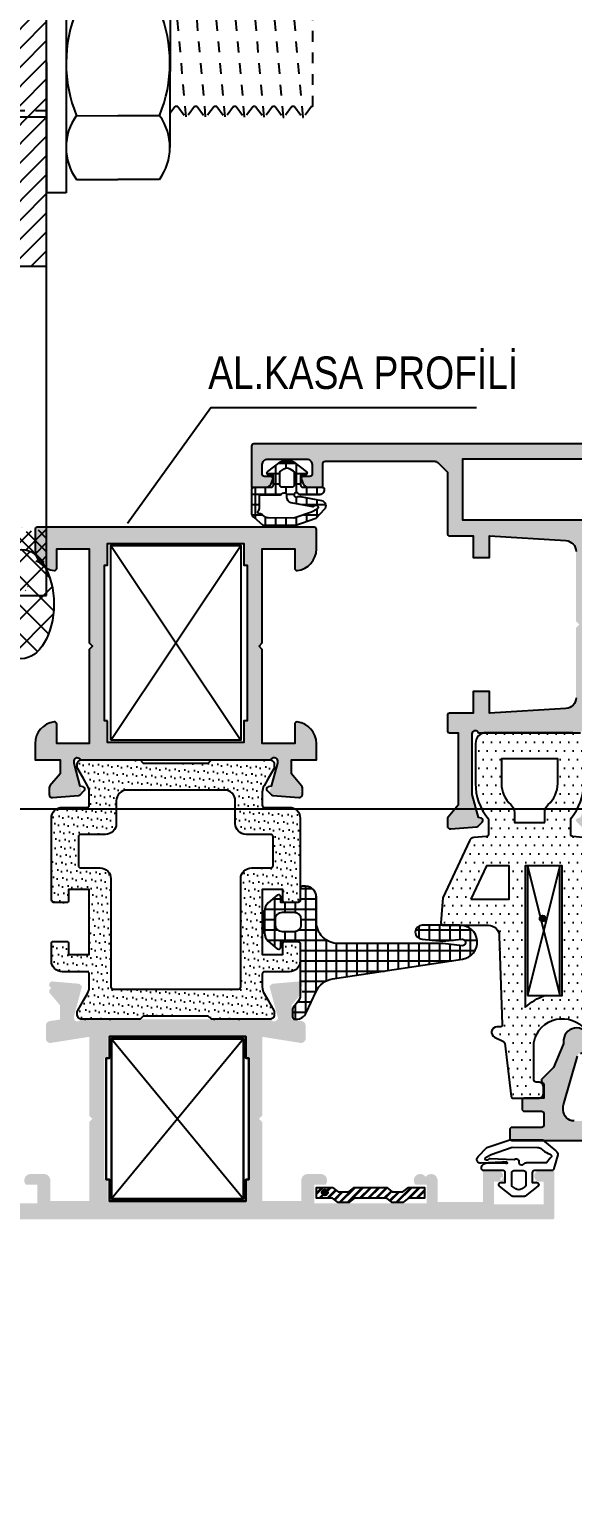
# Model space of a CAD drawing. Header units: inches. Extents: x 21 to 38546, y 13 to 15001.
# Drawn here: x 5855.44 to 5860.46, y 960.72 to 974.29 of the extents above; entities that cross this region are included whole.
import ezdxf

# ---------------------------------------------------------------- set-up
doc = ezdxf.new("R2010")
doc.units = ezdxf.units.IN
doc.header["$MEASUREMENT"] = 0
doc.set_wipeout_variables(frame=1)
doc.linetypes.add('phl_center', pattern=[0.75, 0.4, -0.35])
doc.linetypes.add('phl_thick', pattern=[0])
for name, color, linetype, lineweight in [('Z_MİM_-KM-GLAZ', 8, 'Continuous', 25), ('Z_MİM_-KM-IZO-THERMAL', 8, 'Continuous', 25), ('Z_MİM_-KM-PAINT', 8, 'Continuous', 25), ('Z_MİM_-KM-PATTERN-00', 8, 'Continuous', 25), ('Z_MİM_-KM-PAVEMENT', 8, 'Continuous', 25), ('Z_MİM_-KM-STRS', 8, 'Continuous', 25), ('Z_MİM_-KM-WALL-PLASTER', 8, 'Continuous', 25), ('Z_MİM_1', 8, 'Continuous', 25), ('Z_MİM_aksesuar_k', 8, 'Continuous', 25), ('Z_MİM_ALUMINIUM', 8, 'Continuous', 25), ('Z_MİM_fitiller_k', 8, 'Continuous', 25), ('Z_MİM_hatch_k', 8, 'Continuous', 25), ('Z_MİM_MYM.YAZI', 8, 'Continuous', 25), ('Z_MİM_PROFIL', 8, 'Continuous', 25), ('Z_MİM_projection', 8, 'Continuous', 25), ('Z_MİM_yazı_numara_k', 8, 'Continuous', 25)]:
    doc.layers.add(name, color=color, linetype=linetype, lineweight=lineweight)
doc.styles.get("Standard").update_dxf_attribs({"font": 'arial.ttf'})

# ---------------------------------------------------------------- blocks, each defined once
blk = doc.blocks.new('TRETUVAR')
at = {"layer": 'Z_MİM_-KM-PATTERN-00'}
h = blk.add_hatch(dxfattribs=at)
h.set_pattern_fill('AR-B816', color=256, scale=0.3, angle=90)
h.set_pattern_definition([(90, (21322.77, 490.03), (-60.96, 4e-15), []), (180, (21322.77, 490.03), (-60.96, -60.96), [60.96, -60.96])])
h.paths.add_polyline_path([(22632.772, 2700.032), (19252.772, 2700.032), (19252.772, 2750.032), (19097.772, 2750.032), (19097.772, 2610.032), (22542.772, 2610.032), (22542.772, 2080.13), (22697.772, 2080.13), (22697.772, 1460.13), (22542.772, 1460.13), (22542.772, 980.032), (21222.771, 980.032), (21222.771, 590.032), (20152.772, 590.032), (20152.772, 980.032), (19012.772, 980.032), (19012.775, 1635.031), (18722.771, 1635.031), (18722.772, 2610.032), (18807.772, 2610.032), (18807.772, 2750.032), (18632.772, 2750.032), (18632.771, 1545.031), (18922.774, 1545.031), (18922.771, 890.032), (19882.772, 890.032), (19882.772, 665.017), (20022.751, 665.033), (20022.77, 490.032), (21322.771, 490.032), (21322.771, 890.032), (22632.772, 890.032), (22632.772, 1220.13), (22797.772, 1220.13), (22797.772, 2180.13), (22632.772, 2180.13)])
h.paths.add_polyline_path([(19082.772, 2750.032), (18822.772, 2750.032), (18822.772, 2610.032), (19082.772, 2610.032)], flags=16)
at = {"layer": 'Z_MİM_-KM-PAVEMENT'}
blk.add_lwpolyline([(22542.772, 1460.13), (22542.772, 980.032), (21222.771, 980.032), (21222.771, 590.032), (20152.772, 590.032), (20152.772, 980.032), (19012.772, 980.032), (19012.775, 1635.031), (18722.771, 1635.031), (18722.772, 2610.032), (22542.772, 2610.032), (22542.772, 2080.13), (22697.772, 2080.13), (22697.772, 1460.13)], close=True, dxfattribs=at)
blk = doc.blocks.new('ANK-1')
h = blk.add_hatch()
h.set_pattern_fill('ANSI31', color=256, scale=10)
h.set_pattern_definition([(45, (-331229.2262, -110209.6467), (-0.8838834765, 0.8838834765), [])])
h.paths.add_polyline_path([(60, -99.81), (65, -99.81), (65, -59.81), (60, -59.81)])
for points in [[(65, -130.27), (65, -5)], [(60, -130.27), (65, -130.27)]]:
    blk.add_lwpolyline(points)
blk.add_lwpolyline([(60, -99.81), (65, -99.81), (65, -59.81), (60, -59.81)], close=True)
at = {"layer": 'Z_MİM_projection', "linetype": 'phl_thick'}
for p, q in [((66.82, -73.19, 0), (66.81, -88.83, 0)), ((66.82, -73.19, 0), (66.81, -88.83, 0)), ((76.42, -73.19, 0), (76.41, -88.83, 0)), ((76.42, -73.19, 0), (76.41, -88.83, 0)), ((76.42, -75.05, 0), (76.41, -88.41, 0)), ((76.42, -75.05, 0), (76.41, -88.41, 0)), ((-0.01, -86.01), (65.02, -86.01, 0)), ((-0.01, -86.01), (65.02, -86.01, 0)), ((67.77, -85.89, 0), (71.61, -85.9, 0)), ((67.77, -85.89, 0), (71.61, -85.9, 0)), ((75.46, -85.9, 0), (71.61, -85.9, 0)), ((75.46, -85.9, 0), (71.61, -85.9, 0)), ((67.78, -91.78, 0), (71.61, -91.79, 0)), ((67.78, -91.78, 0), (71.61, -91.79, 0)), ((75.43, -91.79, 0), (71.61, -91.79, 0)), ((75.43, -91.79, 0), (71.61, -91.79, 0))]:
    blk.add_line(p, q, dxfattribs=at)
at = {"layer": 'Z_MİM_projection', "linetype": 'phl_center'}
for p, q in [((77.91, -86.01, 0), (77.02, -76.01, 0)), ((77.91, -86.01, 0), (77.02, -76.01, 0)), ((79.71, -86.01, 0), (78.82, -76.01, 0)), ((79.71, -86.01, 0), (78.82, -76.01, 0)), ((81.51, -86.01, 0), (80.62, -76.01, 0)), ((81.51, -86.01, 0), (80.62, -76.01, 0)), ((83.31, -86.02, 0), (82.42, -76.02, 0)), ((83.31, -86.02, 0), (82.42, -76.02, 0)), ((85.11, -86.02, 0), (84.22, -76.02, 0)), ((85.11, -86.02, 0), (84.22, -76.02, 0)), ((86.91, -86.02, 0), (86.02, -76.02, 0)), ((86.91, -86.02, 0), (86.02, -76.02, 0)), ((88.71, -86.02, 0), (87.82, -76.02, 0)), ((88.71, -86.02, 0), (87.82, -76.02, 0)), ((89.61, -85.05, 0), (89.62, -76.02, 0)), ((-0.01, -85.41), (65.02, -85.41, 0)), ((-0.01, -85.41), (65.02, -85.41, 0)), ((76.89, -85.04, 0), (76.41, -85.69, 0)), ((76.89, -85.04, 0), (76.41, -85.69, 0)), ((77.13, -85.04, 0), (76.89, -85.04, 0)), ((77.13, -85.04, 0), (76.89, -85.04, 0)), ((77.13, -85.04, 0), (77.85, -86.01, 0)), ((77.13, -85.04, 0), (77.85, -86.01, 0)), ((78.69, -85.04, 0), (77.97, -86.01, 0)), ((78.69, -85.04, 0), (77.97, -86.01, 0)), ((78.93, -85.04, 0), (78.69, -85.04, 0)), ((78.93, -85.04, 0), (78.69, -85.04, 0)), ((78.93, -85.04, 0), (79.65, -86.01, 0)), ((78.93, -85.04, 0), (79.65, -86.01, 0)), ((80.49, -85.04, 0), (79.77, -86.01, 0)), ((80.49, -85.04, 0), (79.77, -86.01, 0)), ((80.73, -85.04, 0), (80.49, -85.04, 0)), ((80.73, -85.04, 0), (80.49, -85.04, 0)), ((80.73, -85.04, 0), (81.45, -86.01, 0)), ((80.73, -85.04, 0), (81.45, -86.01, 0)), ((82.29, -85.04, 0), (81.57, -86.01, 0)), ((82.29, -85.04, 0), (81.57, -86.01, 0)), ((82.53, -85.04, 0), (82.29, -85.04, 0)), ((82.53, -85.04, 0), (82.29, -85.04, 0)), ((82.53, -85.04, 0), (83.25, -86.02, 0)), ((82.53, -85.04, 0), (83.25, -86.02, 0)), ((84.09, -85.04, 0), (83.37, -86.02, 0)), ((84.09, -85.04, 0), (83.37, -86.02, 0)), ((84.33, -85.04, 0), (84.09, -85.04, 0)), ((84.33, -85.04, 0), (84.09, -85.04, 0)), ((84.33, -85.04, 0), (85.05, -86.02, 0)), ((84.33, -85.04, 0), (85.05, -86.02, 0)), ((85.89, -85.04, 0), (85.17, -86.02, 0)), ((85.89, -85.04, 0), (85.17, -86.02, 0)), ((86.13, -85.04, 0), (85.89, -85.04, 0)), ((86.13, -85.04, 0), (85.89, -85.04, 0)), ((86.13, -85.04, 0), (86.85, -86.02, 0)), ((86.13, -85.04, 0), (86.85, -86.02, 0)), ((87.69, -85.04, 0), (86.97, -86.02, 0)), ((87.69, -85.04, 0), (86.97, -86.02, 0)), ((87.93, -85.04, 0), (87.69, -85.04, 0)), ((87.93, -85.04, 0), (87.69, -85.04, 0)), ((87.93, -85.04, 0), (88.65, -86.02, 0)), ((87.93, -85.04, 0), (88.65, -86.02, 0)), ((89.49, -85.05, 0), (88.77, -86.02, 0)), ((89.49, -85.05, 0), (88.77, -86.02, 0)), ((89.61, -85.05, 0), (89.49, -85.05, 0)), ((89.61, -85.05, 0), (89.49, -85.05, 0)), ((86.85, -86.02, 0), (86.97, -86.02, 0)), ((86.85, -86.02, 0), (86.97, -86.02, 0)), ((88.65, -86.02, 0), (88.77, -86.02, 0)), ((88.65, -86.02, 0), (88.77, -86.02, 0))]:
    blk.add_line(p, q, dxfattribs=at)
at = {"layer": 'Z_MİM_projection', "linetype": 'phl_thick', "elevation": 205305.12}
blk.add_lwpolyline([(66.82, -93.03), (65.02, -93.03), (65.01, -68.87), (66.81, -68.87)], close=True, dxfattribs=at)
at = {"layer": 'Z_MİM_projection', "linetype": 'phl_thick'}
for centre, radius, start, end in [((79.76, -81.03, 0), 12.94, 157.745, 202.0905), ((79.76, -81.03, 0), 12.94, 157.745, 202.0905), ((63.47, -81.01, 0), 12.94, 337.8218, 22.1673), ((63.47, -81.01, 0), 12.94, 337.8218, 22.1673), ((71.79, -88.83, 0), 4.98, 143.784, 216.3994), ((71.79, -88.83, 0), 4.98, 143.784, 216.3994), ((71.43, -88.83, 0), 4.98, 323.5278, 36.1432), ((71.43, -88.83, 0), 4.98, 323.5278, 36.1432)]:
    blk.add_arc(centre, radius, start, end, dxfattribs=at)
blk = doc.blocks.new('*U220')
blk.add_lwpolyline([(24.57, 0), (0, 0), (-7.68, -10.67)])
blk = doc.blocks.new('-KM-AL1 150_900')
blk.add_wipeout([(151.488, -34.02), (151.726, -15.48), (149.45, -15.45), (149.45, 7.15), (9.45, 7.15), (9.45, -15.45), (7.398, -15.45), (7.567, -34.061)])
h = blk.add_hatch()
h.set_pattern_fill('ANSI31', color=256, scale=0.016667, angle=270, style=0)
h.set_pattern_definition([(45, (59.00231, -105.584917), (0.037417734, -0.037417734), [])])
h.paths.add_polyline_path([(20.788, -34.05), (20.788, -33.95), (20.938, -33.95), (20.988, -33.99), (21.088, -33.99), (21.138, -33.95), (21.438, -33.95), (21.488, -33.99), (21.588, -33.99), (21.638, -33.95), (21.788, -33.95), (21.788, -34.05), (21.638, -34.05), (21.588, -34.09), (21.488, -34.09), (21.438, -34.05), (21.138, -34.05), (21.088, -34.09), (20.988, -34.09), (20.938, -34.05)])
h = blk.add_hatch()
h.set_pattern_fill('ANSI31', color=256, scale=0.016667, angle=90, style=0)
h.set_pattern_definition([(225, (147.39294, 32.41075), (-0.037417734, 0.037417734), [])])
h.paths.add_polyline_path([(20.788, -34.05), (20.788, -33.95), (20.938, -33.95), (20.988, -33.99), (21.088, -33.99), (21.138, -33.95), (21.438, -33.95), (21.488, -33.99), (21.588, -33.99), (21.638, -33.95), (21.788, -33.95), (21.788, -34.05), (21.638, -34.05), (21.588, -34.09), (21.488, -34.09), (21.438, -34.05), (21.138, -34.05), (21.088, -34.09), (20.988, -34.09), (20.938, -34.05)])
at = {"layer": 'Z_MİM_1'}
h = blk.add_hatch(dxfattribs=at)
h.set_pattern_fill('ANSI37', color=256, scale=0.7, style=0)
h.set_pattern_definition([(45, (9420.42966, -13506.5895), (-0.06187184335, 0.06187184335), []), (135, (9420.42966, -13506.5895), (-0.06187184335, -0.06187184335), [])])
edge = h.paths.add_edge_path()
edge.add_line((17.694, -27.851), (17.694, -28.861))
edge.add_line((17.694, -28.861), (17.822, -28.861))
edge.add_ellipse((18.061, -28.556), major_axis=(0, 0.505), ratio=0.594059, start_angle=332.1725, end_angle=501.9143, ccw=False)
edge.add_line((18.261, -28.179), (18.294, -28.157))
edge.add_line((18.294, -28.157), (18.294, -27.851))
edge.add_arc((17.994, -26.68), 1.209, 255.6322, 284.3678, ccw=False)
h = blk.add_hatch(dxfattribs=at)
h.set_pattern_fill('NET', color=256, scale=1.5, angle=45, style=0)
h.set_pattern_definition([(45, (9420.42966, -13506.5895), (-0.1325825215, 0.1325825215), []), (135, (9420.42966, -13506.5895), (-0.1325825215, -0.1325825215), [])])
edge = h.paths.add_edge_path()
edge.add_ellipse((18.061, -28.556), major_axis=(0, 0.505), ratio=0.594059, start_angle=0, end_angle=360)
at = {"layer": 'Z_MİM_fitiller_k'}
h = blk.add_hatch(dxfattribs=at)
h.set_pattern_fill('NET', color=256, scale=0.03, angle=180, style=0)
h.set_pattern_definition([(180, (141.09204, 51.37497), (0, -0.09525), []), (270, (141.09204, 51.37497), (0.09525, 0), [])])
h.paths.add_polyline_path([(22.139, -31.838, 0.938467), (22.114, -31.525), (21.766, -31.525, 1), (21.766, -31.653), (21.956, -31.673), (22.131, -31.655, -1.05449), (22.138, -31.714), (21.955, -31.695, 0.025541), (21.935, -31.694), (20.988, -31.694, -0.414214), (20.788, -31.494), (20.788, -31.264, 0.414214), (20.688, -31.164), (20.658, -31.164, 0.414214), (20.638, -31.184), (20.638, -31.294, -0.392414), (20.619, -31.314, -0.010057), (20.618, -31.315), (20.498, -31.315, -0.079637), (20.491, -31.314), (20.458, -31.314), (20.458, -31.263, 0.612814), (20.426, -31.247), (20.343, -31.318, 0.219402), (20.308, -31.394), (20.308, -31.596, 0.219402), (20.343, -31.672), (20.426, -31.743, 0.612814), (20.458, -31.727), (20.458, -31.676), (20.491, -31.676, -0.07964), (20.498, -31.675), (20.618, -31.675, -0.414214), (20.638, -31.695), (20.638, -32.047, -0.317837), (20.658, -32.075), (20.658, -32.134, -0.175452), (20.651, -32.154), (20.638, -32.169), (20.638, -32.172, -0.175452), (20.614, -32.236), (20.572, -32.287, 0.175452), (20.568, -32.299), (20.568, -32.374, 0.414214), (20.588, -32.394), (20.603, -32.394, 0.293333), (20.693, -32.336), (20.785, -32.137, -0.252372), (20.936, -32.022)])
h.paths.add_polyline_path([(20.583, -31.582), (20.471, -31.582, -0.414213), (20.406, -31.517), (20.406, -31.517), (20.406, -31.473, -0.414214), (20.471, -31.408), (20.583, -31.408, -0.414213), (20.648, -31.473), (20.648, -31.517, -0.414214)], flags=16)
at = {"layer": 'Z_MİM_hatch_k'}
h = blk.add_hatch(color=256, dxfattribs=at)
h.paths.add_polyline_path([(21.998, -29.585, -0.414214), (22.018, -29.565), (22.238, -29.565), (22.238, -29.365), (22.388, -29.365), (22.388, -29.565), (23.094, -29.521, 0.396047), (23.188, -29.421), (23.188, -28.775), (23.218, -28.745), (23.188, -28.715), (23.188, -28.069, 0.396047), (23.094, -27.969), (22.388, -27.925), (22.388, -28.125), (22.238, -28.125), (22.238, -27.925), (22.018, -27.925, -0.414214), (21.998, -27.905), (21.998, -27.336), (21.91, -27.247, 0.200592), (21.882, -27.235), (20.868, -27.235, 0.414214), (20.848, -27.255), (20.848, -27.475), (20.711, -27.475, -0.312902), (20.664, -27.443), (20.649, -27.402, -0.523343), (20.668, -27.375), (20.728, -27.375, 0.414214), (20.748, -27.355), (20.748, -27.265, 0.414214), (20.698, -27.215), (20.338, -27.215, 0.414214), (20.288, -27.265), (20.288, -27.355, 0.414214), (20.308, -27.375), (20.368, -27.375, -0.523343), (20.386, -27.402), (20.371, -27.443, -0.312902), (20.324, -27.475), (20.213, -27.475), (20.188, -27.475), (20.188, -27.095, -0.414214), (20.208, -27.075), (25.118, -27.075, -0.414214), (25.218, -27.175), (25.218, -29.735, -0.414214), (25.198, -29.755), (25.098, -29.755, -0.414214), (25.078, -29.735), (25.078, -29.705), (24.818, -29.705, 0.414214), (24.798, -29.725), (24.798, -30.015, 0.414214), (24.818, -30.035), (25.078, -30.035), (25.078, -29.965, -0.57735), (25.108, -29.948), (25.208, -30.006, -0.267949), (25.218, -30.023), (25.218, -30.075, -0.414214), (25.118, -30.175), (24.048, -30.175, -0.414214), (23.998, -30.125), (23.998, -30.065, -0.414214), (24.048, -30.015), (24.248, -30.015, 0.414214), (24.298, -29.965), (24.298, -29.795, 0.414214), (24.248, -29.745), (23.418, -29.745), (23.418, -30.415), (23.511, -30.527, -0.175452), (23.518, -30.546), (23.518, -30.605, -0.440011), (23.485, -30.635), (23.245, -30.614, -0.176327), (23.232, -30.608), (23.193, -30.569, -0.573146), (23.202, -30.536), (23.231, -30.528), (23.288, -30.315), (23.288, -29.755, 0.843039), (23.229, -29.745), (22.286, -29.745, 0.843039), (22.228, -29.755), (22.228, -30.315), (22.285, -30.528), (22.313, -30.536, -0.573146), (22.322, -30.569), (22.283, -30.608, -0.176327), (22.27, -30.614), (22.03, -30.635, -0.440011), (21.998, -30.605), (21.998, -30.546, -0.175452), (22.005, -30.527), (22.098, -30.415), (22.098, -29.745), (22.018, -29.745, -0.414214), (21.998, -29.725)])
h.paths.add_polyline_path([(25.078, -29.565), (25.078, -27.315), (24.898, -27.315), (24.898, -27.215), (22.138, -27.215), (22.138, -27.775), (23.338, -27.775), (23.388, -27.775), (23.388, -27.925), (23.338, -27.925), (23.338, -28.405), (23.388, -28.445), (23.388, -29.045), (23.338, -29.085), (23.338, -29.515, 0.414214), (23.388, -29.565), (24.248, -29.565, -0.414214), (24.458, -29.775), (24.458, -30.015, 0.414214), (24.478, -30.035), (24.658, -30.035), (24.658, -29.725, -0.414214), (24.818, -29.565)], flags=16)
h = blk.add_hatch(dxfattribs=at)
h.set_pattern_fill('NET', color=256, scale=0.03, angle=180, style=0)
h.set_pattern_definition([(180, (171.1064, -18.0343), (0, -0.09525), []), (270, (171.1064, -18.0343), (0.09525, 0), [])])
h.paths.add_polyline_path([(20.638, -27.56), (20.834, -27.598, -0.594487), (20.861, -27.681), (20.781, -27.765), (20.589, -27.831), (20.297, -27.828), (20.209, -27.752, -0.218314), (20.191, -27.714), (20.191, -27.495, -0.414214), (20.211, -27.475), (20.371, -27.475, 0.414214), (20.391, -27.455), (20.391, -27.365), (20.351, -27.365, -0.715976), (20.339, -27.329), (20.456, -27.239, -0.165518), (20.468, -27.235), (20.565, -27.235, -0.165518), (20.577, -27.239), (20.694, -27.329, -0.715976), (20.681, -27.365), (20.641, -27.365), (20.641, -27.455, 0.414214), (20.661, -27.475), (20.841, -27.475, -0.414214), (20.861, -27.495, -0.414214), (20.811, -27.545), (20.65, -27.545, -0.196262), (20.615, -27.531, 1.871962), (20.609, -27.564, -0.148726)])
h.paths.add_polyline_path([(20.451, -27.455), (20.451, -27.339, -0.255859), (20.461, -27.323), (20.489, -27.304, -0.292354), (20.543, -27.304), (20.572, -27.323, -0.255859), (20.581, -27.339), (20.581, -27.455, -0.414214), (20.561, -27.475), (20.471, -27.475, -0.414214)], flags=16)
h.paths.add_polyline_path([(20.442, -27.545, 0.196262), (20.477, -27.531, -0.664495), (20.511, -27.545), (20.511, -27.566, 0.360529), (20.552, -27.615), (20.751, -27.653, 0.267949), (20.77, -27.646, -1.211391), (20.794, -27.677), (20.742, -27.704), (20.578, -27.761), (20.341, -27.759, -0.177462), (20.309, -27.747), (20.293, -27.732, 0.175046), (20.261, -27.72, -0.629075), (20.25, -27.696, 0.175045), (20.261, -27.664), (20.261, -27.545)], flags=16)
h = blk.add_hatch(dxfattribs=at)
h.set_pattern_fill('DOTS', color=256, scale=0.05, angle=180, style=0)
h.set_pattern_definition([(180, (147.17582, 41.39301), (-0.0396875, -0.079375), [0, -0.079375])])
h.paths.add_polyline_path([(23.258, -29.845, 0.414214), (23.158, -29.745), (22.358, -29.745, 0.414214), (22.258, -29.845), (22.258, -30.215, 0.178739), (22.378, -30.54), (22.378, -30.704), (22.243, -30.715, 0.267949), (22.202, -30.744), (21.955, -31.272), (21.939, -31.504, 0.434812), (21.959, -31.525), (22.474, -31.525), (22.477, -31.618, -0.017432), (22.478, -31.625), (22.506, -32.443, -0.450467), (22.486, -32.465), (22.456, -32.465, 0.791418), (22.434, -32.56), (22.526, -32.606), (22.588, -33.108, 0.378866), (22.608, -33.125), (22.838, -33.125, 1.732051), (22.794, -33.05, -0.300347), (22.798, -32.995), (22.798, -32.702, -0.891613), (23.311, -32.554), (23.226, -32.849, 0.810647), (23.33, -32.904), (23.474, -32.732, 0.176327), (23.498, -32.667), (23.498, -32.265), (23.298, -32.265), (23.298, -30.763, 0.388879), (23.252, -30.714), (23.138, -30.704), (23.138, -30.54, 0.178739), (23.258, -30.215)])
h.paths.add_polyline_path([(22.898, -30.575), (22.898, -30.434, 0.255924), (23.018, -30.215), (23.018, -29.985), (22.498, -29.985), (22.498, -30.215, 0.255924), (22.618, -30.434), (22.618, -30.575)], flags=16)
h.paths.add_polyline_path([(23.058, -30.975), (23.058, -32.175), (22.9, -32.175, 0.105295), (22.718, -32.284), (22.718, -30.975)], flags=16)
h.paths.add_polyline_path([(22.568, -30.975), (22.568, -31.285), (22.214, -31.285), (22.359, -30.975)], flags=16)
h = blk.add_hatch(dxfattribs=at)
h.set_pattern_fill('DOTS', color=256, scale=0.05, angle=240, style=0)
h.set_pattern_definition([(240, (578.50412, 28.59461), (0.048897016, -0.074057883), [0, -0.079375])])
h.paths.add_polyline_path([(20.394, -30.079, 0.131652), (20.398, -30.064), (20.398, -30.035, 0.414214), (20.358, -29.995), (19.818, -29.995), (19.788, -30.025), (19.188, -30.025), (19.158, -29.995), (18.618, -29.995, 0.414214), (18.578, -30.035), (18.578, -30.064, 0.131652), (18.582, -30.079), (18.637, -30.175), (18.672, -30.235, -0.131652), (18.688, -30.295), (18.688, -30.415, -0.414214), (18.668, -30.435), (18.438, -30.435, 0.414214), (18.338, -30.535), (18.338, -31.28, 0.236068), (18.358, -31.315), (18.478, -31.315, 0.414214), (18.498, -31.295), (18.498, -31.195), (18.688, -31.195), (18.688, -31.495), (18.688, -31.795), (18.498, -31.795), (18.498, -31.695, 0.414214), (18.478, -31.675), (18.358, -31.675, 0.414214), (18.338, -31.695), (18.338, -31.855, 0.414214), (18.438, -31.955), (18.668, -31.955, -0.414214), (18.688, -31.975), (18.688, -32.096, -0.131652), (18.672, -32.156), (18.637, -32.215), (18.582, -32.312, 0.131652), (18.578, -32.327), (18.578, -32.355, 0.414214), (18.618, -32.395), (19.158, -32.395), (19.188, -32.365), (19.788, -32.365), (19.818, -32.395), (20.358, -32.395, 0.414214), (20.398, -32.355), (20.398, -32.327, 0.131652), (20.394, -32.312), (20.338, -32.215), (20.304, -32.156, -0.131652), (20.288, -32.096), (20.288, -31.975, -0.414214), (20.308, -31.955), (20.538, -31.955, 0.414214), (20.638, -31.855), (20.638, -31.695, 0.414214), (20.618, -31.675), (20.498, -31.675, 0.414214), (20.478, -31.695), (20.478, -31.795), (20.288, -31.795), (20.288, -31.495), (20.288, -31.195), (20.478, -31.195), (20.478, -31.295, 0.414214), (20.498, -31.315), (20.618, -31.315, 0.236068), (20.638, -31.28), (20.638, -30.535, 0.414214), (20.538, -30.435), (20.308, -30.435, -0.414214), (20.288, -30.415), (20.288, -30.295, -0.131652), (20.304, -30.235), (20.338, -30.175)])
h.paths.add_polyline_path([(19.938, -30.275, -0.414214), (20.038, -30.375), (20.038, -30.585, 0.414214), (20.138, -30.685), (20.368, -30.685, -0.414214), (20.388, -30.705), (20.388, -30.975, -0.414214), (20.368, -30.995), (20.188, -30.995, 0.414214), (20.088, -31.095), (20.088, -32.095, -0.414214), (20.068, -32.115), (18.908, -32.115, -0.414214), (18.888, -32.095), (18.888, -31.095, 0.414214), (18.788, -30.995), (18.608, -30.995, -0.414214), (18.588, -30.975), (18.588, -30.705, -0.414214), (18.608, -30.685), (18.838, -30.685, 0.414214), (18.938, -30.585), (18.938, -30.375, -0.414214), (19.038, -30.275)], flags=16)
h = blk.add_hatch(dxfattribs=at)
h.set_pattern_fill('DOTS', color=256, scale=0.05, angle=60, style=0)
h.set_pattern_definition([(60, (-372.10887, -101.76878), (-0.048897016, 0.074057883), [0, -0.079375])])
h.paths.add_polyline_path([(20.394, -30.079, 0.131652), (20.398, -30.064), (20.398, -30.035, 0.414214), (20.358, -29.995), (19.818, -29.995), (19.788, -30.025), (19.188, -30.025), (19.158, -29.995), (18.618, -29.995, 0.414214), (18.578, -30.035), (18.578, -30.064, 0.131652), (18.582, -30.079), (18.637, -30.175), (18.672, -30.235, -0.131652), (18.688, -30.295), (18.688, -30.415, -0.414214), (18.668, -30.435), (18.438, -30.435, 0.414214), (18.338, -30.535), (18.338, -31.28, 0.236068), (18.358, -31.315), (18.478, -31.315, 0.414214), (18.498, -31.295), (18.498, -31.195), (18.688, -31.195), (18.688, -31.495), (18.688, -31.795), (18.498, -31.795), (18.498, -31.695, 0.414214), (18.478, -31.675), (18.358, -31.675, 0.414214), (18.338, -31.695), (18.338, -31.855, 0.414214), (18.438, -31.955), (18.668, -31.955, -0.414214), (18.688, -31.975), (18.688, -32.096, -0.131652), (18.672, -32.156), (18.637, -32.215), (18.582, -32.312, 0.131652), (18.578, -32.327), (18.578, -32.355, 0.414214), (18.618, -32.395), (19.158, -32.395), (19.188, -32.365), (19.788, -32.365), (19.818, -32.395), (20.358, -32.395, 0.414214), (20.398, -32.355), (20.398, -32.327, 0.131652), (20.394, -32.312), (20.338, -32.215), (20.304, -32.156, -0.131652), (20.288, -32.096), (20.288, -31.975, -0.414214), (20.308, -31.955), (20.538, -31.955, 0.414214), (20.638, -31.855), (20.638, -31.695, 0.414214), (20.618, -31.675), (20.498, -31.675, 0.414214), (20.478, -31.695), (20.478, -31.795), (20.288, -31.795), (20.288, -31.495), (20.288, -31.195), (20.478, -31.195), (20.478, -31.295, 0.414214), (20.498, -31.315), (20.618, -31.315, 0.236068), (20.638, -31.28), (20.638, -30.535, 0.414214), (20.538, -30.435), (20.308, -30.435, -0.414214), (20.288, -30.415), (20.288, -30.295, -0.131652), (20.304, -30.235), (20.338, -30.175)])
h.paths.add_polyline_path([(19.938, -30.275, -0.414214), (20.038, -30.375), (20.038, -30.585, 0.414214), (20.138, -30.685), (20.368, -30.685, -0.414214), (20.388, -30.705), (20.388, -30.975, -0.414214), (20.368, -30.995), (20.188, -30.995, 0.414214), (20.088, -31.095), (20.088, -32.095, -0.414214), (20.068, -32.115), (18.908, -32.115, -0.414214), (18.888, -32.095), (18.888, -31.095, 0.414214), (18.788, -30.995), (18.608, -30.995, -0.414214), (18.588, -30.975), (18.588, -30.705, -0.414214), (18.608, -30.685), (18.838, -30.685, 0.414214), (18.938, -30.585), (18.938, -30.375, -0.414214), (19.038, -30.275)], flags=16)
at = {"layer": 'Z_MİM_PROFIL'}
h = blk.add_hatch(color=256, dxfattribs=at)
h.paths.add_polyline_path([(18.208, -27.845, 0.414214), (18.188, -27.865), (18.188, -28.046, 0.381966), (18.365, -28.245, 0.447214), (18.388, -28.225), (18.388, -28.045), (18.688, -28.045), (18.688, -28.915), (18.718, -28.945), (18.688, -28.975), (18.688, -29.845), (18.388, -29.845), (18.388, -29.665, 0.447214), (18.365, -29.645, 0.381966), (18.188, -29.844), (18.188, -29.995), (18.418, -29.995), (18.418, -30.125), (18.325, -30.237, 0.697699), (18.353, -30.286, 1.138359), (18.35, -30.345), (18.59, -30.324, 0.176327), (18.603, -30.318), (18.621, -30.3), (18.54, -29.995), (18.549, -29.995, -0.707107), (18.606, -29.995), (19.488, -29.995), (20.369, -29.995, -0.843039), (20.428, -30.005), (20.428, -30.025), (20.354, -30.3), (20.372, -30.318, 0.176327), (20.385, -30.324), (20.625, -30.345, 1.138359), (20.623, -30.286, 0.697699), (20.651, -30.237), (20.558, -30.125), (20.558, -29.995), (20.788, -29.995), (20.788, -29.844, 0.381966), (20.61, -29.645, 0.447214), (20.588, -29.665), (20.588, -29.845), (20.288, -29.845), (20.288, -28.975), (20.258, -28.945), (20.288, -28.915), (20.288, -28.045), (20.588, -28.045), (20.588, -28.225, 0.447214), (20.61, -28.245, 0.381966), (20.788, -28.046), (20.788, -27.865, 0.414214), (20.768, -27.845), (19.488, -27.845)])
h.paths.add_polyline_path([(18.858, -29.835), (19.488, -29.835), (20.118, -29.835), (20.118, -29.635), (20.148, -29.635), (20.148, -28.195), (20.118, -28.195), (20.118, -27.995), (19.488, -27.995), (18.858, -27.995), (18.858, -28.195), (18.828, -28.195), (18.828, -29.635), (18.858, -29.635)], flags=16)
h = blk.add_hatch(color=256, dxfattribs=at)
h.paths.add_polyline_path([(18.208, -27.845, 0.414214), (18.188, -27.865), (18.188, -28.046, 0.381966), (18.365, -28.245, 0.447214), (18.388, -28.225), (18.388, -28.045), (18.688, -28.045), (18.688, -28.915), (18.718, -28.945), (18.688, -28.975), (18.688, -29.845), (18.388, -29.845), (18.388, -29.665, 0.447214), (18.365, -29.645, 0.381966), (18.188, -29.844), (18.188, -29.995), (18.418, -29.995), (18.418, -30.125), (18.325, -30.237, 0.697699), (18.353, -30.286, 1.138359), (18.35, -30.345), (18.59, -30.324, 0.176327), (18.603, -30.318), (18.621, -30.3), (18.54, -29.995), (18.549, -29.995, -0.707107), (18.606, -29.995), (19.488, -29.995), (20.369, -29.995, -0.843039), (20.428, -30.005), (20.428, -30.025), (20.354, -30.3), (20.372, -30.318, 0.176327), (20.385, -30.324), (20.625, -30.345, 1.138359), (20.623, -30.286, 0.697699), (20.651, -30.237), (20.558, -30.125), (20.558, -29.995), (20.788, -29.995), (20.788, -29.844, 0.381966), (20.61, -29.645, 0.447214), (20.588, -29.665), (20.588, -29.845), (20.288, -29.845), (20.288, -28.975), (20.258, -28.945), (20.288, -28.915), (20.288, -28.045), (20.588, -28.045), (20.588, -28.225, 0.447214), (20.61, -28.245, 0.381966), (20.788, -28.046), (20.788, -27.865, 0.414214), (20.768, -27.845), (19.488, -27.845)])
h.paths.add_polyline_path([(18.858, -29.835), (19.488, -29.835), (20.118, -29.835), (20.118, -29.635), (20.148, -29.635), (20.148, -28.195), (20.118, -28.195), (20.118, -27.995), (19.488, -27.995), (18.858, -27.995), (18.858, -28.195), (18.828, -28.195), (18.828, -29.635), (18.858, -29.635)], flags=16)
h = blk.add_hatch(color=256, dxfattribs=at)
h.paths.add_polyline_path([(20.369, -32.395), (19.488, -32.395), (18.606, -32.395, -0.843039), (18.548, -32.385), (18.548, -32.365), (18.621, -32.091), (18.603, -32.072, 0.176327), (18.59, -32.066), (18.35, -32.045, 1.138359), (18.353, -32.105, 0.697699), (18.325, -32.154), (18.418, -32.265), (18.418, -32.397), (18.321, -32.412, 0.368919), (18.288, -32.452), (18.288, -32.573, 0.461006), (18.334, -32.613), (18.688, -32.557), (18.688, -33.285), (18.718, -33.315), (18.688, -33.345), (18.688, -34.075), (18.328, -34.075), (18.328, -33.885, 0.414214), (18.268, -33.825), (18.148, -33.825, 0.648232), (18.103, -33.925), (18.208, -33.925), (18.208, -34.095), (17.168, -34.095), (17.168, -33.925), (17.272, -33.925, 1.074745), (17.178, -33.852, 0.742955), (17.068, -33.885), (17.068, -34.085), (16.648, -34.085), (16.648, -33.795), (16.511, -33.795, 0.746966), (16.484, -33.887, -0.236898), (16.468, -33.895), (16.548, -33.895), (16.548, -34.105), (16.088, -34.105), (16.088, -33.895), (16.168, -33.895, 4.221222), (16.152, -33.887, 0.746966), (16.124, -33.795), (15.988, -33.795), (15.988, -34.225, 0.414214), (16.008, -34.245), (22.968, -34.245, 0.414214), (22.988, -34.225), (22.988, -33.795), (22.851, -33.795, 0.746966), (22.824, -33.887, -0.236898), (22.808, -33.895), (22.888, -33.895), (22.888, -34.105), (22.428, -34.105), (22.428, -33.895), (22.508, -33.895, 4.221222), (22.492, -33.887, 0.746966), (22.464, -33.795), (22.328, -33.795), (22.328, -34.085), (21.908, -34.085), (21.908, -33.885, 0.742955), (21.798, -33.852, 1.074745), (21.703, -33.925), (21.808, -33.925), (21.808, -34.095), (20.768, -34.095), (20.768, -33.925), (20.872, -33.925, 0.648232), (20.828, -33.825), (20.708, -33.825, 0.414214), (20.648, -33.885), (20.648, -34.075), (20.288, -34.075), (20.288, -33.345), (20.258, -33.315), (20.288, -33.285), (20.288, -32.557), (20.641, -32.613, 0.461006), (20.688, -32.573), (20.688, -32.452, 0.368919), (20.654, -32.412), (20.558, -32.397), (20.558, -32.265), (20.651, -32.154, 0.697699), (20.623, -32.105, 1.138359), (20.625, -32.045), (20.385, -32.066, 0.176327), (20.372, -32.072), (20.354, -32.091), (20.436, -32.395), (20.426, -32.395, -0.707107)])
h.paths.add_polyline_path([(20.118, -32.555), (20.118, -32.755), (20.148, -32.755), (20.148, -33.875), (20.118, -33.875), (20.118, -34.075), (19.488, -34.075), (18.858, -34.075), (18.858, -33.875), (18.828, -33.875), (18.828, -32.755), (18.858, -32.755), (18.858, -32.555), (19.488, -32.555)], flags=16)
blk.add_hatch(color=256, dxfattribs=at).paths.add_polyline_path([(23.725, -33.975), (23.488, -34.211, 0.668179), (23.502, -34.245), (25.189, -34.245, 0.414214), (25.209, -34.225), (25.209, -33.055), (25.073, -33.055, 0.479475), (25.024, -33.116, 0.732886), (25.055, -33.161, -0.684518), (25.089, -33.176), (25.079, -33.365), (24.799, -33.365, -0.315299), (24.705, -33.299), (24.662, -33.182, -0.520567), (24.681, -33.155), (24.729, -33.155, 0.523343), (24.748, -33.128, 0.743381), (24.686, -33.055), (24.559, -33.055, 0.520567), (24.512, -33.122), (24.604, -33.374, 0.315299), (24.792, -33.505), (25.072, -33.505), (25.045, -34.018, -0.39896), (24.995, -34.065), (24.451, -34.065, -0.616747), (24.411, -33.985, 0.084286), (24.454, -33.9, 0.199477), (24.451, -33.862, 0.563498), (24.343, -33.729, 0.572963), (24.297, -33.78, -2.811597), (24.171, -33.696, 0.341999), (24.206, -33.662, 0.6163), (24.122, -33.547, 0.159853), (23.975, -33.635, -0.693564), (23.905, -33.608), (23.905, -33.591, 0.198912), (23.875, -33.521), (23.719, -33.365, 0.198942), (23.648, -33.335), (23.169, -33.335, -0.414217), (23.069, -33.235), (23.069, -33.199), (23.208, -32.714, 2.49922), (23.075, -32.616), (22.98, -32.84), (22.873, -32.946, 0.414214), (22.873, -32.975), (22.889, -32.99), (22.889, -33.125), (22.709, -33.125, 0.41418), (22.689, -33.145), (22.689, -33.225, 0.414214), (22.709, -33.245), (22.889, -33.245), (22.889, -33.395), (22.595, -33.395, 0.414214), (22.575, -33.415), (22.575, -33.495, 0.414214), (22.595, -33.515), (23.615, -33.515), (23.725, -33.625), (23.725, -33.794), (23.746, -33.815), (23.725, -33.836)])
at = {"layer": 'Z_MİM_yazı_numara_k'}
h = blk.add_hatch(dxfattribs=at)
h.set_pattern_fill('LINE', color=256, scale=0.0375, angle=225, style=0)
h.set_pattern_definition([(225, (27.84275, -38.652608), (0.003314563, -0.003314563), [])])
edge = h.paths.add_edge_path()
edge.add_arc((22.879, -31.463), 0.0271, 0, 360)
h = blk.add_hatch(dxfattribs=at)
h.set_pattern_fill('LINE', color=256, scale=0.0375, angle=225, style=0)
h.set_pattern_definition([(225, (29.855931, -36.1200734), (0.003314563, -0.003314563), [])])
edge = h.paths.add_edge_path()
edge.add_arc((20.866, -33.996), 0.0271, 0, 360)
h = blk.add_hatch(dxfattribs=at)
h.set_pattern_fill('LINE', color=256, scale=0.0375, angle=45, style=0)
h.set_pattern_definition([(45, (176.539321, -37.0540915), (-0.00331456304, 0.00331456304), [])])
edge = h.paths.add_edge_path()
edge.add_arc((20.866, -33.996), 0.0271, 0, 360)
for points in [[(20.358, -29.995, -0.414214), (20.398, -30.035), (20.398, -30.064, -0.131652), (20.394, -30.079), (20.338, -30.175), (20.304, -30.235, 0.131652), (20.288, -30.295), (20.288, -30.415, 0.414214), (20.308, -30.435), (20.538, -30.435, -0.414214), (20.638, -30.535), (20.638, -31.28, -0.236068), (20.618, -31.315), (20.498, -31.315, -0.414214), (20.478, -31.295), (20.478, -31.195), (20.288, -31.195), (20.288, -31.495), (20.288, -31.795), (20.478, -31.795), (20.478, -31.695, -0.414214), (20.498, -31.675), (20.618, -31.675, -0.414214), (20.638, -31.695), (20.638, -31.855, -0.414214), (20.538, -31.955), (20.308, -31.955, 0.414214), (20.288, -31.975), (20.288, -32.096, 0.131652), (20.304, -32.156), (20.338, -32.215), (20.394, -32.312, -0.131652), (20.398, -32.327), (20.398, -32.355, -0.414214), (20.358, -32.395), (19.818, -32.395), (19.788, -32.365), (19.188, -32.365), (19.158, -32.395), (18.618, -32.395, -0.414214), (18.578, -32.355), (18.578, -32.327, -0.131652), (18.582, -32.312), (18.637, -32.215), (18.672, -32.156, 0.131652), (18.688, -32.096), (18.688, -31.975, 0.414214), (18.668, -31.955), (18.438, -31.955, -0.414214), (18.338, -31.855), (18.338, -31.695, -0.414214), (18.358, -31.675), (18.478, -31.675, -0.414214), (18.498, -31.695), (18.498, -31.795), (18.688, -31.795), (18.688, -31.495), (18.688, -31.195), (18.498, -31.195), (18.498, -31.295, -0.414214), (18.478, -31.315), (18.358, -31.315, -0.236068), (18.338, -31.28), (18.338, -30.535, -0.414214), (18.438, -30.435), (18.668, -30.435, 0.414214), (18.688, -30.415), (18.688, -30.295, 0.131652), (18.672, -30.235), (18.637, -30.175), (18.582, -30.079, -0.131652), (18.578, -30.064), (18.578, -30.035, -0.414214), (18.618, -29.995), (19.158, -29.995), (19.188, -30.025), (19.788, -30.025), (19.818, -29.995)], [(20.138, -30.685, -0.414214), (20.038, -30.585), (20.038, -30.375, 0.414214), (19.938, -30.275), (19.038, -30.275, 0.414214), (18.938, -30.375), (18.938, -30.585, -0.414214), (18.838, -30.685), (18.608, -30.685, 0.414214), (18.588, -30.705), (18.588, -30.975, 0.414214), (18.608, -30.995), (18.788, -30.995, -0.414214), (18.888, -31.095), (18.888, -32.095, 0.414214), (18.908, -32.115), (20.068, -32.115, 0.414214), (20.088, -32.095), (20.088, -31.095, -0.414214), (20.188, -30.995), (20.368, -30.995, 0.414214), (20.388, -30.975), (20.388, -30.705, 0.414214), (20.368, -30.685)]]:
    blk.add_lwpolyline(points, format="xyb", close=True)
for points in [[(20.134, -33.875), (20.164, -33.875), (20.164, -32.755), (20.134, -32.755), (20.134, -32.555), (19.504, -32.555), (18.874, -32.555), (18.874, -32.755), (18.844, -32.755), (18.844, -33.875), (18.874, -33.875), (18.874, -34.075), (19.504, -34.075), (20.134, -34.075)], [(21.138, -34.05), (21.088, -34.09), (20.988, -34.09), (20.938, -34.05), (20.788, -34.05), (20.788, -33.95), (20.938, -33.95), (20.988, -33.99), (21.088, -33.99), (21.138, -33.95), (21.438, -33.95), (21.488, -33.99), (21.588, -33.99), (21.638, -33.95), (21.788, -33.95), (21.788, -34.05), (21.638, -34.05), (21.588, -34.09), (21.488, -34.09), (21.438, -34.05)], [(21.138, -34.05), (21.088, -34.09), (20.988, -34.09), (20.938, -34.05), (20.788, -34.05), (20.788, -33.95), (20.938, -33.95), (20.988, -33.99), (21.088, -33.99), (21.138, -33.95), (21.438, -33.95), (21.488, -33.99), (21.588, -33.99), (21.638, -33.95), (21.788, -33.95), (21.788, -34.05), (21.638, -34.05), (21.588, -34.09), (21.488, -34.09), (21.438, -34.05)]]:
    blk.add_lwpolyline(points, close=True)
at = {"layer": 'Z_MİM_1'}
blk.add_line((18.194, -28.157), (18.261, -28.179), dxfattribs=at)
blk.add_line((18.194, -28.157), (18.261, -28.179), dxfattribs=at)
blk.add_ellipse((18.061, -28.556), major_axis=(0, 0.505), ratio=0.594059, dxfattribs=at)
at = {"layer": 'Z_MİM_aksesuar_k'}
for p, q in [((18.888, -29.815), (20.088, -28.015)), ((18.888, -28.015), (20.088, -29.815)), ((18.888, -29.815), (20.088, -28.015)), ((18.888, -28.015), (20.088, -29.815)), ((22.738, -30.975), (23.038, -32.175)), ((23.038, -30.975), (22.738, -32.175)), ((20.114, -32.575), (18.894, -34.055)), ((18.894, -32.575), (20.114, -34.055)), ((18.894, -32.575), (20.114, -34.055)), ((20.114, -32.575), (18.894, -34.055)), ((20.114, -32.575), (18.894, -34.055)), ((18.894, -32.575), (20.114, -34.055))]:
    blk.add_line(p, q, dxfattribs=at)
for points in [[(18.888, -29.815), (18.888, -28.015), (20.088, -28.015), (20.088, -29.815)], [(18.888, -29.815), (18.888, -28.015), (20.088, -28.015), (20.088, -29.815)], [(22.738, -32.175), (23.038, -32.175), (23.038, -30.975), (22.738, -30.975)], [(18.894, -32.575), (20.114, -32.575), (20.114, -34.055), (18.894, -34.055)], [(20.114, -32.575), (18.894, -32.575), (18.894, -34.055), (20.114, -34.055)], [(18.894, -32.575), (20.114, -32.575), (20.114, -34.055), (18.894, -34.055)]]:
    blk.add_lwpolyline(points, close=True, dxfattribs=at)
at = {"layer": 'Z_MİM_ALUMINIUM', "elevation": 0.002}
blk.add_lwpolyline([(16.713, -30.45), (142.175, -30.45)], dxfattribs=at)
at = {"layer": 'Z_MİM_fitiller_k'}
for points in [[(20.391, -27.455), (20.391, -27.365), (20.351, -27.365, -0.715976), (20.339, -27.329), (20.456, -27.239, -0.165518), (20.468, -27.235), (20.565, -27.235, -0.165518), (20.577, -27.239), (20.694, -27.329, -0.715976), (20.681, -27.365), (20.641, -27.365), (20.641, -27.455, 0.414214), (20.661, -27.475), (20.841, -27.475, -0.414214), (20.861, -27.495, -0.414214), (20.811, -27.545), (20.65, -27.545, -0.196262), (20.615, -27.531, 1.871962), (20.609, -27.564, -0.148078), (20.638, -27.56, -0.000634), (20.638, -27.56), (20.834, -27.598, -0.594487), (20.861, -27.681), (20.781, -27.765), (20.589, -27.831), (20.297, -27.828), (20.209, -27.752, -0.218314), (20.191, -27.714), (20.191, -27.495, -0.414214), (20.211, -27.475), (20.371, -27.475, 0.414214)], [(20.489, -27.304, -0.292354), (20.543, -27.304), (20.572, -27.323, -0.255859), (20.581, -27.339), (20.581, -27.455, -0.414214), (20.561, -27.475), (20.471, -27.475, -0.414214), (20.451, -27.455), (20.451, -27.339, -0.255859), (20.461, -27.323)], [(20.794, -27.677), (20.742, -27.704), (20.578, -27.761), (20.341, -27.759, -0.177462), (20.309, -27.747), (20.293, -27.732, 0.175046), (20.261, -27.72, -0.629806), (20.25, -27.696, 0.000523), (20.25, -27.696, 0.175045), (20.261, -27.664), (20.261, -27.545), (20.442, -27.545, 0.196262), (20.477, -27.531, -0.664495), (20.511, -27.545), (20.511, -27.566, 0.360529), (20.552, -27.615), (20.751, -27.653, 0.267949), (20.77, -27.646, -1.211391)], [(21.766, -31.653), (21.956, -31.673), (22.131, -31.655, -1.05449), (22.138, -31.714), (21.956, -31.695, 0.026186), (21.935, -31.694), (20.988, -31.694, -0.414214), (20.788, -31.494), (20.788, -31.264, 0.414214), (20.688, -31.164), (20.658, -31.164, 0.414214), (20.638, -31.184), (20.638, -31.294, -0.414214), (20.618, -31.314), (20.458, -31.314), (20.458, -31.263, 0.612814), (20.426, -31.247), (20.343, -31.318, 0.219402), (20.308, -31.394), (20.308, -31.596, 0.219402), (20.343, -31.672), (20.426, -31.743, 0.612814), (20.458, -31.727), (20.458, -31.676), (20.618, -31.676, -0.414214), (20.638, -31.696), (20.638, -32.172, -0.175452), (20.614, -32.236), (20.572, -32.287, 0.175452), (20.568, -32.299), (20.568, -32.374, 0.414214), (20.588, -32.394), (20.603, -32.394, 0.293333), (20.693, -32.336), (20.785, -32.137, -0.252372), (20.936, -32.022), (22.139, -31.838, 0.938467), (22.114, -31.525), (21.766, -31.525, 1)], [(20.406, -31.517), (20.406, -31.517, 0.414213), (20.471, -31.582), (20.583, -31.582, 0.414214), (20.648, -31.517), (20.648, -31.473, 0.414213), (20.583, -31.408), (20.471, -31.408, 0.414214), (20.406, -31.473)], [(20.406, -31.517), (20.406, -31.517, 0.414213), (20.471, -31.582), (20.583, -31.582, 0.414214), (20.648, -31.517), (20.648, -31.473, 0.414213), (20.583, -31.408), (20.471, -31.408, 0.414214), (20.406, -31.473)], [(22.783, -33.813), (22.783, -33.903), (22.823, -33.903, -0.715976), (22.835, -33.939), (22.718, -34.029, -0.165518), (22.706, -34.033), (22.609, -34.033, -0.165518), (22.597, -34.029), (22.48, -33.939, -0.715976), (22.493, -33.903), (22.533, -33.903), (22.533, -33.813, 0.414214), (22.513, -33.793), (22.333, -33.793, -0.414214), (22.313, -33.773, -0.414214), (22.363, -33.723), (22.539, -33.726, 0.117448), (22.554, -33.723, 0.400605), (22.536, -33.715, 0.053856), (22.506, -33.715, -0.000634), (22.506, -33.715), (22.31, -33.726, -0.770223), (22.283, -33.664), (22.363, -33.58), (22.585, -33.506), (22.877, -33.509), (23.002, -33.611, -0.218314), (23.019, -33.649), (22.983, -33.773, -0.414214), (22.963, -33.793), (22.803, -33.793, 0.414214)], [(22.783, -33.813), (22.783, -33.903), (22.823, -33.903, -0.715976), (22.835, -33.939), (22.718, -34.029, -0.165518), (22.706, -34.033), (22.609, -34.033, -0.165518), (22.597, -34.029), (22.48, -33.939, -0.715976), (22.493, -33.903), (22.533, -33.903), (22.533, -33.813, 0.414214), (22.513, -33.793), (22.333, -33.793, -0.414214), (22.313, -33.773, -0.414214), (22.363, -33.723), (22.539, -33.726, 0.117448), (22.554, -33.723, 0.400605), (22.536, -33.715, 0.053856), (22.506, -33.715, -0.000634), (22.506, -33.715), (22.31, -33.726, -0.770223), (22.283, -33.664), (22.363, -33.58), (22.585, -33.506), (22.877, -33.509), (23.002, -33.611, -0.218314), (23.019, -33.649), (22.983, -33.773, -0.414214), (22.963, -33.793), (22.803, -33.793, 0.414214)], [(22.357, -33.671), (22.403, -33.646), (22.596, -33.577), (22.832, -33.579, -0.177462), (22.865, -33.591), (22.881, -33.605, 0.076022), (22.949, -33.643, -0.346278), (22.96, -33.668, 0.000523), (22.96, -33.668, 0.025659), (22.949, -33.679), (22.913, -33.723), (22.732, -33.723, 0.196262), (22.697, -33.737, -0.664495), (22.663, -33.723), (22.663, -33.702, 0.376032), (22.616, -33.694), (22.395, -33.684, 0.219372), (22.374, -33.69, -1.523096)], [(22.357, -33.671), (22.403, -33.646), (22.596, -33.577), (22.832, -33.579, -0.177462), (22.865, -33.591), (22.881, -33.605, 0.076022), (22.949, -33.643, -0.346278), (22.96, -33.668, 0.000523), (22.96, -33.668, 0.025659), (22.949, -33.679), (22.913, -33.723), (22.732, -33.723, 0.196262), (22.697, -33.737, -0.664495), (22.663, -33.723), (22.663, -33.702, 0.376032), (22.616, -33.694), (22.395, -33.684, 0.219372), (22.374, -33.69, -1.523096)], [(22.685, -33.964, -0.292354), (22.631, -33.964), (22.602, -33.945, -0.255859), (22.593, -33.929), (22.593, -33.813, -0.414214), (22.613, -33.793), (22.703, -33.793, -0.414214), (22.723, -33.813), (22.723, -33.929, -0.255859), (22.713, -33.945)], [(22.685, -33.964, -0.292354), (22.631, -33.964), (22.602, -33.945, -0.255859), (22.593, -33.929), (22.593, -33.813, -0.414214), (22.613, -33.793), (22.703, -33.793, -0.414214), (22.723, -33.813), (22.723, -33.929, -0.255859), (22.713, -33.945)]]:
    blk.add_lwpolyline(points, format="xyb", close=True, dxfattribs=at)
at = {"layer": 'Z_MİM_hatch_k'}
for points in [[(25.118, -27.075), (20.208, -27.075, 0.414214), (20.188, -27.095), (20.188, -27.475), (20.324, -27.475, 0.312902), (20.371, -27.443), (20.386, -27.402, 0.523343), (20.368, -27.375), (20.308, -27.375, -0.414214), (20.288, -27.355), (20.288, -27.265, -0.414214), (20.338, -27.215), (20.698, -27.215, -0.414214), (20.748, -27.265), (20.748, -27.355, -0.414214), (20.728, -27.375), (20.668, -27.375, 0.523343), (20.649, -27.402), (20.664, -27.443, 0.312902), (20.711, -27.475), (20.848, -27.475), (20.848, -27.255, -0.414214), (20.868, -27.235), (21.882, -27.235, -0.200592), (21.91, -27.247), (21.998, -27.336), (21.998, -27.905, 0.414214), (22.018, -27.925), (22.238, -27.925), (22.238, -28.125), (22.388, -28.125), (22.388, -27.925), (23.094, -27.969, -0.396047), (23.188, -28.069)], [(23.188, -29.421, -0.396047), (23.094, -29.521), (22.388, -29.565), (22.388, -29.365), (22.238, -29.365), (22.238, -29.565), (22.018, -29.565, 0.414214), (21.998, -29.585), (21.998, -29.725, 0.414214), (22.018, -29.745), (22.098, -29.745), (22.098, -30.415), (22.005, -30.527, 0.175452), (21.998, -30.546), (21.998, -30.605, 0.440011), (22.03, -30.635), (22.27, -30.614, 0.176327), (22.283, -30.608), (22.322, -30.569, 0.573146), (22.313, -30.536), (22.285, -30.528), (22.228, -30.315), (22.228, -29.755, -0.843039), (22.286, -29.745), (23.229, -29.745, -0.843039)], [(23.158, -29.745), (22.358, -29.745, 0.414214), (22.258, -29.845), (22.258, -30.215, 0.175046), (22.373, -30.535, -0.175046), (22.378, -30.548), (22.378, -30.685, -0.388879), (22.359, -30.705), (22.243, -30.715, 0.267949), (22.202, -30.744), (21.955, -31.272), (21.939, -31.504, 0.434812), (21.959, -31.525), (22.378, -31.525, -0.414214), (22.478, -31.625), (22.506, -32.443, -0.450467), (22.486, -32.465), (22.456, -32.465, 0.791418), (22.434, -32.56), (22.517, -32.601, -0.251345), (22.528, -32.617), (22.588, -33.108, 0.378866), (22.608, -33.125), (22.838, -33.125, 0.414214), (22.888, -33.075), (22.888, -33.025, 0.414214), (22.838, -32.975), (22.818, -32.975, -0.414214), (22.798, -32.955), (22.798, -32.622, -0.052578), (22.8, -32.601, -0.641753), (23.277, -32.495, -0.163753)], [(23.252, -30.714), (23.156, -30.705, -0.388879), (23.138, -30.685), (23.138, -30.548, -0.175046), (23.142, -30.535, 0.175046), (23.258, -30.215)]]:
    blk.add_lwpolyline(points, format="xyb", dxfattribs=at)
for points in [[(24.658, -29.725, -0.414214), (24.818, -29.565), (25.078, -29.565), (25.078, -27.315), (24.898, -27.315), (24.898, -27.215), (22.138, -27.215), (22.138, -27.775), (23.338, -27.775), (23.388, -27.775), (23.388, -27.925), (23.338, -27.925), (23.338, -28.405), (23.388, -28.445), (23.388, -29.045), (23.338, -29.085), (23.338, -29.515, 0.414214), (23.388, -29.565), (24.248, -29.565, -0.414214), (24.458, -29.775), (24.458, -30.015, 0.414214), (24.478, -30.035), (24.658, -30.035)], [(23.338, -29.515, 0.414214), (23.388, -29.565), (24.248, -29.565, -0.414214), (24.458, -29.775), (24.458, -30.015, 0.414214), (24.478, -30.035), (24.658, -30.035), (24.658, -29.725, -0.414214), (24.818, -29.565), (25.078, -29.565), (25.078, -27.315), (24.898, -27.315), (24.898, -27.215), (22.138, -27.215), (22.138, -27.775), (23.338, -27.775), (23.388, -27.775), (23.388, -27.925), (23.338, -27.925), (23.338, -28.405), (23.388, -28.445), (23.388, -29.045), (23.338, -29.085)], [(24.658, -29.725, -0.414214), (24.818, -29.565), (25.078, -29.565), (25.078, -27.315), (24.898, -27.315), (24.898, -27.215), (22.138, -27.215), (22.138, -27.775), (23.338, -27.775), (23.388, -27.775), (23.388, -27.925), (23.338, -27.925), (23.338, -28.405), (23.388, -28.445), (23.388, -29.045), (23.338, -29.085), (23.338, -29.515, 0.414214), (23.388, -29.565), (24.248, -29.565, -0.414214), (24.458, -29.775), (24.458, -30.015, 0.414214), (24.478, -30.035), (24.658, -30.035)], [(22.898, -30.575), (22.898, -30.484, -0.213422), (22.931, -30.409, 0.213422), (23.018, -30.215), (23.018, -29.985), (22.498, -29.985), (22.498, -30.215, 0.213422), (22.584, -30.409, -0.213422), (22.618, -30.484), (22.618, -30.575)], [(22.9, -32.175), (23.058, -32.175), (23.058, -30.975), (22.718, -30.975), (22.718, -32.284, -0.105295)]]:
    blk.add_lwpolyline(points, format="xyb", close=True, dxfattribs=at)
blk.add_lwpolyline([(22.214, -31.285), (22.568, -31.285), (22.568, -30.975), (22.359, -30.975)], close=True, dxfattribs=at)
at = {"layer": 'Z_MİM_PROFIL'}
blk.add_lwpolyline([(18.188, -28.046, 0.381966), (18.365, -28.245, 0.447214), (18.388, -28.225), (18.388, -28.045), (18.688, -28.045), (18.688, -28.915), (18.718, -28.945), (18.688, -28.975), (18.688, -29.845), (18.388, -29.845), (18.388, -29.665, 0.447214), (18.365, -29.645, 0.381966), (18.188, -29.844), (18.188, -29.995), (18.418, -29.995), (18.418, -30.125), (18.325, -30.237, 0.175452), (18.318, -30.256), (18.318, -30.315, 0.440011), (18.35, -30.345), (18.59, -30.324, 0.176327), (18.603, -30.318), (18.642, -30.279, 0.573146), (18.633, -30.246), (18.605, -30.238), (18.548, -30.025), (18.548, -30.005, -0.843039), (18.606, -29.995), (19.488, -29.995), (20.369, -29.995, -0.843039), (20.428, -30.005), (20.428, -30.025), (20.371, -30.238), (20.342, -30.246, 0.573146), (20.333, -30.279), (20.372, -30.318, 0.176327), (20.385, -30.324), (20.625, -30.345, 0.440011), (20.658, -30.315), (20.658, -30.256, 0.175452), (20.651, -30.237), (20.558, -30.125), (20.558, -29.995), (20.788, -29.995), (20.788, -29.844, 0.381966), (20.61, -29.645, 0.447214), (20.588, -29.665), (20.588, -29.845), (20.288, -29.845), (20.288, -28.975), (20.258, -28.945), (20.288, -28.915), (20.288, -28.045), (20.588, -28.045), (20.588, -28.225, 0.447214), (20.61, -28.245, 0.381966), (20.788, -28.046), (20.788, -27.865, 0.414214), (20.768, -27.845), (19.488, -27.845), (18.208, -27.845, 0.414214), (18.188, -27.865)], format="xyb", close=True, dxfattribs=at)
blk.add_lwpolyline([(18.188, -28.046, 0.381966), (18.365, -28.245, 0.447214), (18.388, -28.225), (18.388, -28.045), (18.688, -28.045), (18.688, -28.915), (18.718, -28.945), (18.688, -28.975), (18.688, -29.845), (18.388, -29.845), (18.388, -29.665, 0.447214), (18.365, -29.645, 0.381966), (18.188, -29.844), (18.188, -29.995), (18.418, -29.995), (18.418, -30.125), (18.325, -30.237, 0.175452), (18.318, -30.256), (18.318, -30.315, 0.440011), (18.35, -30.345), (18.59, -30.324, 0.176327), (18.603, -30.318), (18.642, -30.279, 0.573146), (18.633, -30.246), (18.605, -30.238), (18.548, -30.025), (18.548, -30.005, -0.843039), (18.606, -29.995), (19.488, -29.995), (20.369, -29.995, -0.843039), (20.428, -30.005), (20.428, -30.025), (20.371, -30.238), (20.342, -30.246, 0.573146), (20.333, -30.279), (20.372, -30.318, 0.176327), (20.385, -30.324), (20.625, -30.345, 0.440011), (20.658, -30.315), (20.658, -30.256, 0.175452), (20.651, -30.237), (20.558, -30.125), (20.558, -29.995), (20.788, -29.995), (20.788, -29.844, 0.381966), (20.61, -29.645, 0.447214), (20.588, -29.665), (20.588, -29.845), (20.288, -29.845), (20.288, -28.975), (20.258, -28.945), (20.288, -28.915), (20.288, -28.045), (20.588, -28.045), (20.588, -28.225, 0.447214), (20.61, -28.245, 0.381966), (20.788, -28.046), (20.788, -27.865, 0.414214), (20.768, -27.845), (19.488, -27.845), (18.208, -27.845, 0.414214), (18.188, -27.865)], format="xyb", close=True, dxfattribs=at)
for points in [[(18.858, -29.635), (18.828, -29.635), (18.828, -28.195), (18.858, -28.195), (18.858, -27.995), (19.488, -27.995), (20.118, -27.995), (20.118, -28.195), (20.148, -28.195), (20.148, -29.635), (20.118, -29.635), (20.118, -29.835), (19.488, -29.835), (18.858, -29.835)], [(18.858, -29.635), (18.828, -29.635), (18.828, -28.195), (18.858, -28.195), (18.858, -27.995), (19.488, -27.995), (20.118, -27.995), (20.118, -28.195), (20.148, -28.195), (20.148, -29.635), (20.118, -29.635), (20.118, -29.835), (19.488, -29.835), (18.858, -29.835)], [(18.874, -32.555), (19.504, -32.555), (20.134, -32.555), (20.134, -32.755), (20.164, -32.755), (20.164, -33.875), (20.134, -33.875), (20.134, -34.075), (19.504, -34.075), (18.874, -34.075), (18.874, -33.875), (18.844, -33.875), (18.844, -32.755), (18.874, -32.755)], [(20.134, -32.555), (19.504, -32.555), (18.874, -32.555), (18.874, -32.755), (18.844, -32.755), (18.844, -33.875), (18.874, -33.875), (18.874, -34.075), (19.504, -34.075), (20.134, -34.075), (20.134, -33.875), (20.164, -33.875), (20.164, -32.755), (20.134, -32.755)], [(18.874, -32.555), (19.504, -32.555), (20.134, -32.555), (20.134, -32.755), (20.164, -32.755), (20.164, -33.875), (20.134, -33.875), (20.134, -34.075), (19.504, -34.075), (18.874, -34.075), (18.874, -33.875), (18.844, -33.875), (18.844, -32.755), (18.874, -32.755)]]:
    blk.add_lwpolyline(points, close=True, dxfattribs=at)
for points in [[(22.889, -33.375, -0.414243), (22.869, -33.395), (22.595, -33.395, 0.414214), (22.575, -33.415), (22.575, -33.495, 0.414214), (22.595, -33.515), (23.603, -33.515, -0.198912)], [(23.169, -33.335, -0.414217), (23.069, -33.235), (23.069, -33.213, -0.069924), (23.073, -33.185), (23.202, -32.737, -0.253074)], [(23.228, -32.71, 2.106031), (23.073, -32.607, -0.125416), (23.07, -32.627), (22.98, -32.84), (22.873, -32.946, 0.414214), (22.873, -32.975), (22.884, -32.985, -0.198912), (22.889, -32.999), (22.889, -33.125), (22.709, -33.125, 0.41418), (22.689, -33.145), (22.689, -33.225, 0.414214), (22.709, -33.245), (22.869, -33.245, -0.414214), (22.889, -33.265), (22.889, -33.376)]]:
    blk.add_lwpolyline(points, format="xyb", dxfattribs=at)
at = {"layer": 'Z_MİM_yazı_numara_k'}
for centre in [(22.879, -31.463), (20.866, -33.996), (20.866, -33.996)]:
    blk.add_circle(centre, 0.0271, dxfattribs=at)
at = {"xscale": 0.1, "yscale": 0.1, "zscale": 0.1}
blk.add_blockref('ANK-1', (11.793, -15.45, -0.002), dxfattribs=at)
at = {"layer": 'Z_MİM_MYM.YAZI', "xscale": 0.1, "yscale": 0.1, "zscale": 0.1}
blk.add_blockref('*U220', (19.811, -26.742), dxfattribs=at)
at = {"layer": 'Z_MİM_MYM.YAZI', "color": 7, "insert": (19.788, -26.266), "char_height": 0.3, "attachment_point": 1}
blk.add_mtext_dynamic_manual_height_columns('{\\fArial Narrow|b0|i0|c162|p34;AL.KASA PROFİLİ}', width=129.60446, gutter_width=12.5, heights=[0], dxfattribs=at)

msp = doc.modelspace()

# ---------------------------------------------------------------- linework, layer by layer
at = {"layer": 'Z_MİM_-KM-IZO-THERMAL'}
msp.add_lwpolyline([(4654.257, 1293.058), (4654.257, 969.583), (3319.258, 969.583), (3319.258, 1624.583), (3029.258, 1624.583), (3029.258, 2594.584), (6844.258, 2594.584), (6844.258, 969.583), (5329.257, 969.583), (5329.257, 1293.058)], dxfattribs=at)
at = {"layer": 'Z_MİM_-KM-PAINT'}
msp.add_lwpolyline([(4657.257, 1293.058), (4657.257, 966.583), (3316.258, 966.583), (3316.258, 1621.583), (3026.258, 1621.583), (3026.258, 2597.584), (6847.258, 2597.584), (6847.258, 966.583), (5326.257, 966.583), (5326.257, 1293.058)], dxfattribs=at)
at = {"layer": 'Z_MİM_-KM-WALL-PLASTER'}
msp.add_lwpolyline([(4656.757, 1293.058), (4656.757, 967.083), (3316.758, 967.083), (3316.758, 1622.083), (3026.758, 1622.083), (3026.758, 2597.084), (6846.758, 2597.084), (6846.758, 967.083), (5326.757, 967.083), (5326.757, 1293.058)], dxfattribs=at)

# ---------------------------------------------------------------- block references
at = {"layer": 'Z_MİM_-KM-STRS'}
msp.add_blockref('TRETUVAR', (-15696.014, -12.949), dxfattribs=at)

# ---------------------------------------------------------------- next in the draw order: block references
at = {"layer": 'Z_MİM_-KM-GLAZ'}
msp.add_blockref('-KM-AL1 150_900', (5837.308, 997.533), dxfattribs=at)

doc.saveas('drawing.dxf')
